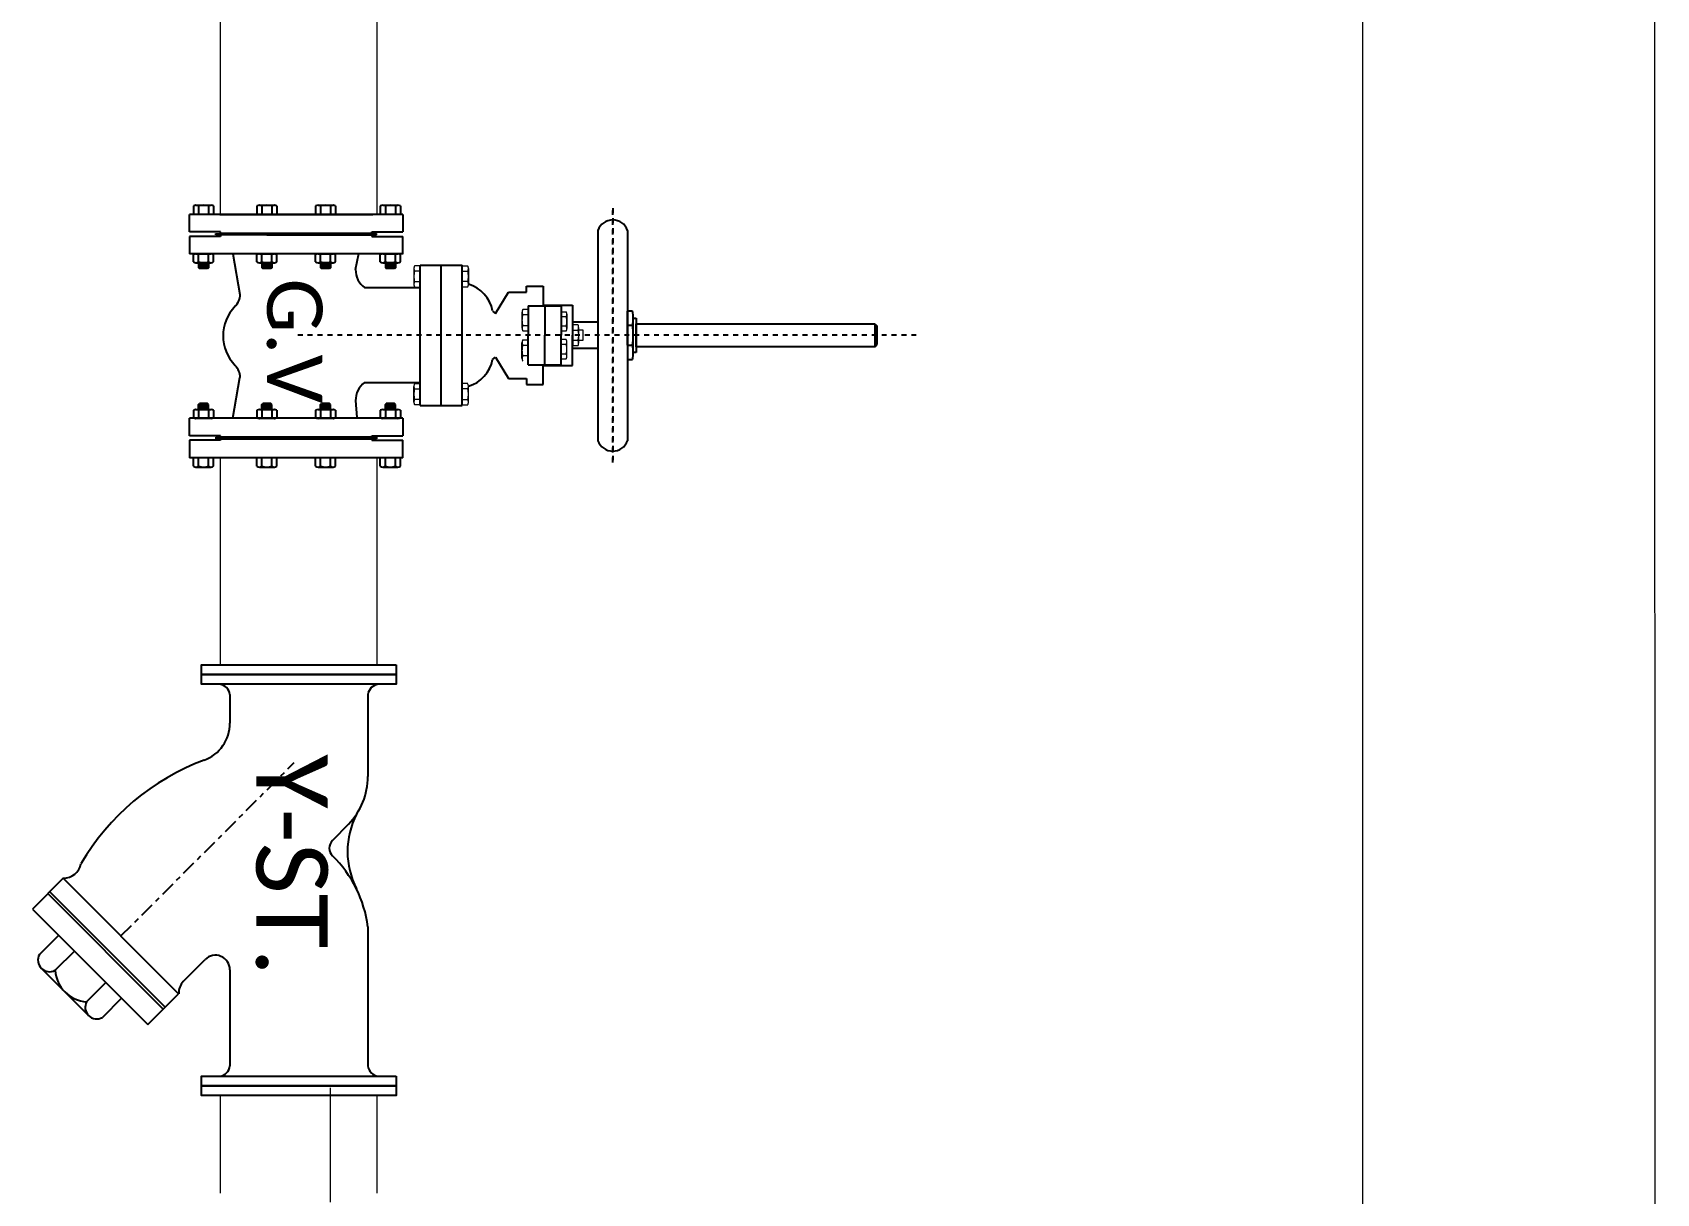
# Model space of a CAD drawing. Header units: inches. Extents: x -98933 to 1585249, y -3352739 to 192771.
# Drawn here: x 58166.44 to 58199.25, y 49971.06 to 49994.51 of the extents above; entities that cross this region are included whole.
import ezdxf

# ---------------------------------------------------------------- set-up
doc = ezdxf.new("R2010")
doc.units = ezdxf.units.IN
doc.header["$MEASUREMENT"] = 0
doc.header["$PDMODE"] = 35
for name, pattern in [('CENTER2', [1.125, 0.75, -0.125, 0.125, -0.125]), ('CENTERX2', [4, 2.5, -0.5, 0.5, -0.5]), ('DASHED', [0.75, 0.5, -0.25]), ('HIDDEN', [0.375, 0.25, -0.125])]:
    doc.linetypes.add(name, pattern=pattern)
doc.layers.get('0').update_dxf_attribs({"lineweight": 0})
doc.layers.get('Defpoints').update_dxf_attribs({"lineweight": 0})
for name, color, linetype, lineweight in [('03 cable', 242, 'Continuous', 25), ('Building', 193, 'Continuous', 0), ('DIMINSON', 30, 'Continuous', 5), ('Layer1', 134, 'Continuous', 0), ('stair 2', 210, 'Continuous', 9), ('wall', 7, 'Continuous', 0)]:
    doc.layers.add(name, color=color, linetype=linetype, lineweight=lineweight)
for name, color, linetype in [('DIESEL_PUMP', 7, 'Continuous'), ('FIREFIGHTING', 241, 'Continuous'), ('flange', 33, 'Continuous'), ('FP', 5, 'Continuous'), ('OBJECT', 7, 'Continuous'), ('PUMP CETRE', 1, 'CENTERX2'), ('pump pipe', 241, 'Continuous')]:
    doc.layers.add(name, color=color, linetype=linetype)
doc.styles.add('REG', font='times.ttf')
doc.styles.add('small', font='calibri.ttf', dxfattribs={"height": 4})
doc.dimstyles.new('Dim-Pres', dxfattribs={"dimtxt": 5.5, "dimasz": 2, "dimexe": 1.5, "dimexo": 1.5, "dimgap": 1, "dimtad": 3, "dimdec": 0, "dimzin": 3, "dimdsep": 46, "dimlunit": 4, "dimtxsty": 'REG', "dimblk": 'point', "dimcen": 2, "dimclrd": 256, "dimclre": 256, "dimclrt": 7, "dimadec": 0, "dimazin": 0, "dimtfac": 0.75, "dimtdec": 0, "dimtmove": 1, "dimatfit": 3, "dimldrblk": 'point', "dimfxl": 0, "dimtolj": 1, "dimtzin": 0, "dimlwd": -1, "dimlwe": -1, "dimarcsym": 1})

# ---------------------------------------------------------------- blocks, each defined once
blk = doc.blocks.new('Gate Valve')
at = {"color": 8, "linetype": 'DASHED', "ltscale": 25}
for p, q in [((19520.2, 12754.2, -133037224.9), (19520.2, 12758, -133037224.9)), ((19522.1, 12758.4, -133037224.9), (19533.3, 12758.4, -133037224.9)), ((19523.9, 12761.5, -133037224.9), (19531.5, 12761.5, -133037224.9)), ((19523.9, 12758.4, -133037224.9), (19523.9, 12761.5, -133037224.9)), ((19524, 12754.2, -133037224.9), (19524, 12758, -133037224.9)), ((19531.5, 12761.5, -133037224.9), (19531.5, 12758.4, -133037224.9)), ((19531.5, 12758, -133037224.9), (19531.5, 12754.2, -133037224.9)), ((19535.2, 12758, -133037224.9), (19535.2, 12754.2, -133037224.9)), ((19511.2, 12746.2, -133037224.9), (19511.2, 12749.7, -133037224.9)), ((19511.2, 12746.2, -133037224.9), (19524.7, 12746.2, -133037224.9)), ((19512.9, 12750.1, -133037224.9), (19523, 12750.1, -133037224.9)), ((19514.5, 12746.2, -133037224.9), (19514.5, 12749.7, -133037224.9)), ((19521.3, 12749.7, -133037224.9), (19521.3, 12746.2, -133037224.9)), ((19524.7, 12749.7, -133037224.9), (19524.7, 12746.2, -133037224.9)), ((19530.8, 12749.7, -133037224.9), (19530.8, 12746.2, -133037224.9)), ((19544.3, 12746.2, -133037224.9), (19530.8, 12746.2, -133037224.9)), ((19542.6, 12750.1, -133037224.9), (19532.5, 12750.1, -133037224.9)), ((19534.2, 12749.7, -133037224.9), (19534.2, 12746.2, -133037224.9)), ((19540.9, 12746.2, -133037224.9), (19540.9, 12749.7, -133037224.9)), ((19544.3, 12746.2, -133037224.9), (19544.3, 12749.7, -133037224.9)), ((19509.5, 12722.7, -133037224.9), (19509.5, 12718.9, -133037224.9)), ((19509.5, 12722.7, -133037224.9), (19524.5, 12722.7, -133037224.9)), ((19513.3, 12722.7, -133037224.9), (19513.3, 12718.9, -133037224.9)), ((19520.7, 12718.9, -133037224.9), (19520.7, 12722.7, -133037224.9)), ((19524.5, 12718.9, -133037224.9), (19524.5, 12722.7, -133037224.9)), ((19531, 12718.9, -133037224.9), (19531, 12722.7, -133037224.9)), ((19545.9, 12722.7, -133037224.9), (19531, 12722.7, -133037224.9)), ((19534.7, 12718.9, -133037224.9), (19534.7, 12722.7, -133037224.9)), ((19542.2, 12722.7, -133037224.9), (19542.2, 12718.9, -133037224.9)), ((19511.4, 12718.4, -133037224.9), (19522.6, 12718.4, -133037224.9)), ((19544.1, 12718.4, -133037224.9), (19532.8, 12718.4, -133037224.9)), ((19478.6, 12676.2, -133037224.9), (19478.6, 12680, -133037224.9)), ((19480.5, 12680.5, -133037224.9), (19491.7, 12680.5, -133037224.9)), ((19482.3, 12676.2, -133037224.9), (19482.3, 12680, -133037224.9)), ((19489.8, 12680, -133037224.9), (19489.8, 12676.2, -133037224.9)), ((19493.6, 12680, -133037224.9), (19493.6, 12676.2, -133037224.9)), ((19561.9, 12680, -133037224.9), (19561.9, 12676.2, -133037224.9)), ((19575, 12680.5, -133037224.9), (19563.8, 12680.5, -133037224.9)), ((19565.6, 12680, -133037224.9), (19565.6, 12676.2, -133037224.9)), ((19573.1, 12676.2, -133037224.9), (19573.1, 12680, -133037224.9)), ((19576.9, 12676.2, -133037224.9), (19576.9, 12680, -133037224.9)), ((19478.6, 12676.2, -133037224.9), (19493.6, 12676.2, -133037224.9)), ((19576.9, 12676.2, -133037224.9), (19561.9, 12676.2, -133037224.9)), ((19478.6, 12646.3, -133037224.9), (19493.6, 12646.3, -133037224.9)), ((19478.6, 12646.3, -133037224.9), (19478.6, 12642.5, -133037224.9)), ((19482.3, 12646.3, -133037224.9), (19482.3, 12642.5, -133037224.9)), ((19489.8, 12642.5, -133037224.9), (19489.8, 12646.3, -133037224.9)), ((19493.6, 12642.5, -133037224.9), (19493.6, 12646.3, -133037224.9)), ((19576.9, 12646.3, -133037224.9), (19561.9, 12646.3, -133037224.9)), ((19561.9, 12642.5, -133037224.9), (19561.9, 12646.3, -133037224.9)), ((19565.6, 12642.5, -133037224.9), (19565.6, 12646.3, -133037224.9)), ((19573.1, 12646.3, -133037224.9), (19573.1, 12642.5, -133037224.9)), ((19576.9, 12646.3, -133037224.9), (19576.9, 12642.5, -133037224.9)), ((19480.5, 12642, -133037224.9), (19491.7, 12642, -133037224.9)), ((19575, 12642, -133037224.9), (19563.8, 12642, -133037224.9))]:
    blk.add_line(p, q, dxfattribs=at)
for centre, radius, start, end in [((19522.1, 12754.5, -133037224.9), 3.92, 61.493, 118.507), ((19527.7, 12743.5, -133037224.9), 15, 75.5225, 104.4775), ((19533.3, 12754.5, -133037224.9), 3.92, 61.493, 118.507), ((19512.9, 12746.6, -133037224.9), 3.53, 61.493, 118.507), ((19517.9, 12736.6, -133037224.9), 13.5, 75.5225, 104.4775), ((19523, 12746.6, -133037224.9), 3.53, 61.493, 118.507), ((19532.5, 12746.6, -133037224.9), 3.53, 61.493, 118.507), ((19537.5, 12736.6, -133037224.9), 13.5, 75.5225, 104.4775), ((19542.6, 12746.6, -133037224.9), 3.53, 61.493, 118.507), ((19511.4, 12722.4, -133037224.9), 3.92, 241.493, 298.507), ((19517, 12733.4, -133037224.9), 15, 255.5225, 284.4775), ((19522.6, 12722.4, -133037224.9), 3.92, 241.493, 298.507), ((19532.8, 12722.4, -133037224.9), 3.92, 241.493, 298.507), ((19538.5, 12733.4, -133037224.9), 15, 255.5225, 284.4775), ((19544.1, 12722.4, -133037224.9), 3.92, 241.493, 298.507), ((19480.5, 12676.6, -133037224.9), 3.92, 61.493, 118.507), ((19486.1, 12665.5, -133037224.9), 15, 75.5225, 104.4775), ((19491.7, 12676.6, -133037224.9), 3.92, 61.493, 118.507), ((19563.8, 12676.6, -133037224.9), 3.92, 61.493, 118.507), ((19569.4, 12665.5, -133037224.9), 15, 75.5225, 104.4775), ((19575, 12676.6, -133037224.9), 3.92, 61.493, 118.507), ((19480.5, 12645.9, -133037224.9), 3.92, 241.493, 298.507), ((19486.1, 12657, -133037224.9), 15, 255.5225, 284.4775), ((19491.7, 12645.9, -133037224.9), 3.92, 241.493, 298.507), ((19563.8, 12645.9, -133037224.9), 3.92, 241.493, 298.507), ((19569.4, 12657, -133037224.9), 15, 255.5225, 284.4775), ((19575, 12645.9, -133037224.9), 3.92, 241.493, 298.507)]:
    blk.add_arc(centre, radius, start, end, dxfattribs=at)
at = {"layer": 'DIESEL_PUMP', "color": 201, "linetype": 'Continuous', "ltscale": 0.01}
for p, q in [((19519.7, 12967.8, -133037224.9), (19521.1, 12969.3, -133037224.9)), ((19519.7, 12967.8, -133037224.9), (19535.8, 12967.8, -133037224.9)), ((19519.7, 12799.1, -133037224.9), (19519.7, 12967.8, -133037224.9)), ((19521.1, 12969.3, -133037224.9), (19534.3, 12969.3, -133037224.9)), ((19535.8, 12967.8, -133037224.9), (19534.3, 12969.3, -133037224.9)), ((19535.8, 12967.8, -133037224.9), (19535.8, 12799.1, -133037224.9)), ((19453.6, 12793.1, -133037224.9), (19602.2, 12793.1, -133037224.9)), ((19510.6, 12796.6, -133037224.9), (19510.6, 12793.1, -133037224.9)), ((19520.7, 12793.1, -133037224.9), (19510.6, 12793.1, -133037224.9)), ((19515.7, 12797.1, -133037224.9), (19515.7, 12799.1, -133037224.9)), ((19515.7, 12799.1, -133037224.9), (19539.8, 12799.1, -133037224.9)), ((19520.7, 12797.1, -133037224.9), (19515.7, 12797.1, -133037224.9)), ((19539.8, 12797.1, -133037224.9), (19515.7, 12797.1, -133037224.9)), ((19535.8, 12799.1, -133037224.9), (19519.7, 12799.1, -133037224.9)), ((19534.8, 12797.1, -133037224.9), (19520.7, 12797.1, -133037224.9)), ((19520.7, 12796.6, -133037224.9), (19520.7, 12793.1, -133037224.9)), ((19534.8, 12793.1, -133037224.9), (19520.7, 12793.1, -133037224.9)), ((19539.8, 12797.1, -133037224.9), (19534.8, 12797.1, -133037224.9)), ((19534.8, 12793.1, -133037224.9), (19534.8, 12796.6, -133037224.9)), ((19534.8, 12793.1, -133037224.9), (19544.8, 12793.1, -133037224.9)), ((19539.8, 12799.1, -133037224.9), (19539.8, 12797.1, -133037224.9)), ((19544.8, 12793.1, -133037224.9), (19544.8, 12796.6, -133037224.9)), ((19453.6, 12772.1, -133037224.9), (19602.2, 12772.1, -133037224.9)), ((19518.5, 12772.1, -133037224.9), (19518.5, 12754.2, -133037224.9)), ((19537, 12772.1, -133037224.9), (19537, 12754.2, -133037224.9)), ((19506.4, 12733.4, -133037224.9), (19506.4, 12754.2, -133037224.9)), ((19506.4, 12754.2, -133037224.9), (19527.7, 12754.2, -133037224.9)), ((19506.9, 12746.2, -133037224.9), (19527.7, 12746.2, -133037224.9)), ((19506.9, 12722.7, -133037224.9), (19506.9, 12746.2, -133037224.9)), ((19506.9, 12746.2, -133037224.9), (19527.7, 12746.2, -133037224.9)), ((19506.9, 12746.2, -133037224.9), (19527.7, 12746.2, -133037224.9)), ((19520.2, 12754.2, -133037224.9), (19535.2, 12754.2, -133037224.9)), ((19549.1, 12754.2, -133037224.9), (19527.7, 12754.2, -133037224.9)), ((19548.6, 12746.2, -133037224.9), (19527.7, 12746.2, -133037224.9)), ((19548.6, 12722.7, -133037224.9), (19548.6, 12746.2, -133037224.9)), ((19549.1, 12733.4, -133037224.9), (19549.1, 12754.2, -133037224.9)), ((19506.9, 12734.5, -133037224.9), (19527.7, 12734.5, -133037224.9)), ((19506.9, 12734.5, -133037224.9), (19527.7, 12734.5, -133037224.9)), ((19506.9, 12734.5, -133037224.9), (19527.7, 12734.5, -133037224.9)), ((19506.9, 12734.5, -133037224.9), (19527.7, 12734.5, -133037224.9)), ((19548.6, 12734.5, -133037224.9), (19527.7, 12734.5, -133037224.9)), ((19548.6, 12734.5, -133037224.9), (19527.7, 12734.5, -133037224.9)), ((19493, 12733.4, -133037224.9), (19506.9, 12733.4, -133037224.9)), ((19493, 12721.6, -133037224.9), (19493, 12733.4, -133037224.9)), ((19506.9, 12722.7, -133037224.9), (19527.7, 12722.7, -133037224.9)), ((19506.9, 12722.7, -133037224.9), (19527.7, 12722.7, -133037224.9)), ((19548.6, 12722.7, -133037224.9), (19527.7, 12722.7, -133037224.9)), ((19562.5, 12733.4, -133037224.9), (19548.6, 12733.4, -133037224.9)), ((19562.5, 12721.6, -133037224.9), (19562.5, 12733.4, -133037224.9)), ((19497.3, 12721.6, -133037224.9), (19493, 12721.6, -133037224.9)), ((19497.3, 12708.8, -133037224.9), (19497.3, 12721.6, -133037224.9)), ((19558.2, 12721.6, -133037224.9), (19562.5, 12721.6, -133037224.9)), ((19558.2, 12708.8, -133037224.9), (19558.2, 12721.6, -133037224.9)), ((19512.4, 12699.7, -133037224.9), (19497.3, 12708.8, -133037224.9)), ((19510.6, 12697.6, -133037224.9), (19512.4, 12699.7, -133037224.9)), ((19543.1, 12699.7, -133037224.9), (19558.2, 12708.8, -133037224.9)), ((19544.9, 12697.6, -133037224.9), (19543.1, 12699.7, -133037224.9)), ((19478.1, 12646.3, -133037224.9), (19478.1, 12676.2, -133037224.9)), ((19577.3, 12676.2, -133037224.9), (19478.1, 12676.2, -133037224.9)), ((19577.3, 12646.3, -133037224.9), (19577.3, 12676.2, -133037224.9)), ((19577.3, 12661.3, -133037224.9), (19478.1, 12661.3, -133037224.9)), ((19577.3, 12646.3, -133037224.9), (19478.1, 12646.3, -133037224.9))]:
    blk.add_line(p, q, dxfattribs=at)
for centre, radius, start, end in [((19457.3, 12782.6, -133037224.9), 11.1, 109.5042, 250.4958), ((19515.7, 12771.8, -133037224.9), 25.3, 78.5364, 101.4636), ((19527.7, 12747.7, -133037224.9), 49.4, 81.7983, 98.2017), ((19539.8, 12771.8, -133037224.9), 25.3, 78.5364, 101.4636), ((19598.5, 12782.6, -133037224.9), 11.1, 289.5042, 70.4958), ((19514.9, 12673.8, -133037224.9), 24.2, 100.3578, 163.7896), ((19540.5, 12673.8, -133037224.9), 24.2, 16.2104, 79.6422)]:
    blk.add_arc(centre, radius, start, end, dxfattribs=at)
at = {"layer": 'FIREFIGHTING'}
blk.add_line((19442.3, 12510.5, -133037224.9), (19442.3, 12607.5, -133037224.9), dxfattribs=at)
at = {"layer": 'flange', "color": 8}
for p, q in [((19436.3, 12632.4, -133037224.9), (19442.3, 12632.4, -133037224.9)), ((19475.9, 12632.4, -133037224.9), (19470.7, 12632.4, -133037224.9)), ((19580.7, 12632.4, -133037224.9), (19585.9, 12632.4, -133037224.9)), ((19620.3, 12632.4, -133037224.9), (19614.3, 12632.4, -133037224.9)), ((19435.7, 12620, -133037224.9), (19435.7, 12630.7, -133037224.9)), ((19436.3, 12628.9, -133037224.9), (19442.3, 12628.9, -133037224.9)), ((19436.3, 12621.8, -133037224.9), (19442.3, 12621.8, -133037224.9)), ((19470.1, 12620, -133037224.9), (19470.1, 12630.7, -133037224.9)), ((19475.9, 12628.9, -133037224.9), (19470.7, 12628.9, -133037224.9)), ((19475.9, 12621.8, -133037224.9), (19470.7, 12621.8, -133037224.9)), ((19476.4, 12620, -133037224.9), (19476.4, 12630.7, -133037224.9)), ((19476.4, 12628.9, -133037224.9), (19480, 12628.9, -133037224.9)), ((19476.4, 12621.8, -133037224.9), (19480, 12621.8, -133037224.9)), ((19476.5, 12628.9, -133037224.9), (19476.5, 12621.8, -133037224.9)), ((19477.1, 12628.2, -133037224.9), (19477.1, 12622.4, -133037224.9)), ((19477.7, 12628.9, -133037224.9), (19477.7, 12621.8, -133037224.9)), ((19478.2, 12628.2, -133037224.9), (19478.2, 12622.4, -133037224.9)), ((19478.8, 12628.9, -133037224.9), (19478.8, 12621.8, -133037224.9)), ((19479.4, 12628.2, -133037224.9), (19479.4, 12622.4, -133037224.9)), ((19480, 12628.9, -133037224.9), (19480, 12621.8, -133037224.9)), ((19480, 12628.9, -133037224.9), (19480.6, 12628.2, -133037224.9)), ((19480, 12621.8, -133037224.9), (19480.6, 12622.4, -133037224.9)), ((19480.6, 12628.2, -133037224.9), (19480.6, 12622.4, -133037224.9)), ((19576.6, 12628.9, -133037224.9), (19575.9, 12628.2, -133037224.9)), ((19575.9, 12628.2, -133037224.9), (19575.9, 12622.4, -133037224.9)), ((19576.6, 12621.8, -133037224.9), (19575.9, 12622.4, -133037224.9)), ((19580.1, 12628.9, -133037224.9), (19576.6, 12628.9, -133037224.9)), ((19576.6, 12628.9, -133037224.9), (19576.6, 12621.8, -133037224.9)), ((19580.1, 12621.8, -133037224.9), (19576.6, 12621.8, -133037224.9)), ((19577.1, 12628.2, -133037224.9), (19577.1, 12622.4, -133037224.9)), ((19577.7, 12628.9, -133037224.9), (19577.7, 12621.8, -133037224.9)), ((19578.3, 12628.2, -133037224.9), (19578.3, 12622.4, -133037224.9)), ((19578.9, 12628.9, -133037224.9), (19578.9, 12621.8, -133037224.9)), ((19579.5, 12628.2, -133037224.9), (19579.5, 12622.4, -133037224.9)), ((19580, 12628.9, -133037224.9), (19580, 12621.8, -133037224.9)), ((19580.1, 12620, -133037224.9), (19580.1, 12630.7, -133037224.9)), ((19580.7, 12628.9, -133037224.9), (19585.9, 12628.9, -133037224.9)), ((19580.7, 12621.8, -133037224.9), (19585.9, 12621.8, -133037224.9)), ((19586.4, 12620, -133037224.9), (19586.4, 12630.7, -133037224.9)), ((19620.3, 12628.9, -133037224.9), (19614.3, 12628.9, -133037224.9)), ((19620.3, 12621.8, -133037224.9), (19614.3, 12621.8, -133037224.9)), ((19620.8, 12620, -133037224.9), (19620.8, 12630.7, -133037224.9)), ((19436.3, 12618.2, -133037224.9), (19442.3, 12618.2, -133037224.9)), ((19455.7, 12538, -133037224.9), (19455.7, 12615.6, -133037224.9)), ((19456.7, 12615.6, -133037224.9), (19455.7, 12615.6, -133037224.9)), ((19456.7, 12538, -133037224.9), (19456.7, 12615.6, -133037224.9)), ((19475.9, 12618.2, -133037224.9), (19470.7, 12618.2, -133037224.9)), ((19580.7, 12618.2, -133037224.9), (19585.9, 12618.2, -133037224.9)), ((19599.8, 12501.9, -133037224.9), (19599.8, 12615.6, -133037224.9)), ((19599.8, 12615.6, -133037224.9), (19600.9, 12615.6, -133037224.9)), ((19600.9, 12501.9, -133037224.9), (19600.9, 12615.6, -133037224.9)), ((19620.3, 12618.2, -133037224.9), (19614.3, 12618.2, -133037224.9)), ((19435.7, 12574.2, -133037224.9), (19435.7, 12584.8, -133037224.9)), ((19436.3, 12586.6, -133037224.9), (19442.3, 12586.6, -133037224.9)), ((19470.1, 12574.2, -133037224.9), (19470.1, 12584.8, -133037224.9)), ((19475.9, 12586.6, -133037224.9), (19470.7, 12586.6, -133037224.9)), ((19476.4, 12574.2, -133037224.9), (19476.4, 12584.8, -133037224.9)), ((19580.1, 12574.2, -133037224.9), (19580.1, 12584.8, -133037224.9)), ((19580.7, 12586.6, -133037224.9), (19585.9, 12586.6, -133037224.9)), ((19586.4, 12574.2, -133037224.9), (19586.4, 12584.8, -133037224.9)), ((19620.3, 12586.6, -133037224.9), (19614.3, 12586.6, -133037224.9)), ((19620.8, 12574.2, -133037224.9), (19620.8, 12584.8, -133037224.9)), ((19436.3, 12583, -133037224.9), (19442.3, 12583, -133037224.9)), ((19436.3, 12575.9, -133037224.9), (19442.3, 12575.9, -133037224.9)), ((19475.9, 12583, -133037224.9), (19470.7, 12583, -133037224.9)), ((19475.9, 12575.9, -133037224.9), (19470.7, 12575.9, -133037224.9)), ((19476.4, 12583, -133037224.9), (19480, 12583, -133037224.9)), ((19476.4, 12575.9, -133037224.9), (19480, 12575.9, -133037224.9)), ((19476.5, 12583, -133037224.9), (19476.5, 12575.9, -133037224.9)), ((19477.1, 12582.4, -133037224.9), (19477.1, 12576.6, -133037224.9)), ((19477.7, 12583, -133037224.9), (19477.7, 12575.9, -133037224.9)), ((19478.2, 12582.4, -133037224.9), (19478.2, 12576.6, -133037224.9)), ((19478.8, 12583, -133037224.9), (19478.8, 12575.9, -133037224.9)), ((19479.4, 12582.4, -133037224.9), (19479.4, 12576.6, -133037224.9)), ((19480, 12583, -133037224.9), (19480.6, 12582.4, -133037224.9)), ((19480, 12583, -133037224.9), (19480, 12575.9, -133037224.9)), ((19480, 12575.9, -133037224.9), (19480.6, 12576.6, -133037224.9)), ((19480.6, 12582.4, -133037224.9), (19480.6, 12576.6, -133037224.9)), ((19576.6, 12583, -133037224.9), (19575.9, 12582.4, -133037224.9)), ((19575.9, 12582.4, -133037224.9), (19575.9, 12576.6, -133037224.9)), ((19576.6, 12575.9, -133037224.9), (19575.9, 12576.6, -133037224.9)), ((19576.6, 12583, -133037224.9), (19576.6, 12575.9, -133037224.9)), ((19580.1, 12583, -133037224.9), (19576.6, 12583, -133037224.9)), ((19580.1, 12575.9, -133037224.9), (19576.6, 12575.9, -133037224.9)), ((19577.1, 12582.4, -133037224.9), (19577.1, 12576.6, -133037224.9)), ((19577.7, 12583, -133037224.9), (19577.7, 12575.9, -133037224.9)), ((19578.3, 12582.4, -133037224.9), (19578.3, 12576.6, -133037224.9)), ((19578.9, 12583, -133037224.9), (19578.9, 12575.9, -133037224.9)), ((19579.5, 12582.4, -133037224.9), (19579.5, 12576.6, -133037224.9)), ((19580, 12583, -133037224.9), (19580, 12575.9, -133037224.9)), ((19580.7, 12583, -133037224.9), (19585.9, 12583, -133037224.9)), ((19580.7, 12575.9, -133037224.9), (19585.9, 12575.9, -133037224.9)), ((19620.3, 12583, -133037224.9), (19614.3, 12583, -133037224.9)), ((19620.3, 12575.9, -133037224.9), (19614.3, 12575.9, -133037224.9)), ((19436.3, 12572.4, -133037224.9), (19442.3, 12572.4, -133037224.9)), ((19475.9, 12572.4, -133037224.9), (19470.7, 12572.4, -133037224.9)), ((19580.7, 12572.4, -133037224.9), (19585.9, 12572.4, -133037224.9)), ((19620.3, 12572.4, -133037224.9), (19614.3, 12572.4, -133037224.9)), ((19435.7, 12532.7, -133037224.9), (19435.7, 12543.3, -133037224.9)), ((19436.3, 12545.1, -133037224.9), (19442.3, 12545.1, -133037224.9)), ((19436.3, 12541.5, -133037224.9), (19442.3, 12541.5, -133037224.9)), ((19470.1, 12532.7, -133037224.9), (19470.1, 12543.3, -133037224.9)), ((19475.9, 12545.1, -133037224.9), (19470.7, 12545.1, -133037224.9)), ((19475.9, 12541.5, -133037224.9), (19470.7, 12541.5, -133037224.9)), ((19476.4, 12532.7, -133037224.9), (19476.4, 12543.3, -133037224.9)), ((19476.4, 12541.5, -133037224.9), (19480, 12541.5, -133037224.9)), ((19476.5, 12541.5, -133037224.9), (19476.5, 12534.4, -133037224.9)), ((19477.1, 12540.9, -133037224.9), (19477.1, 12535.1, -133037224.9)), ((19477.7, 12541.5, -133037224.9), (19477.7, 12534.4, -133037224.9)), ((19478.2, 12540.9, -133037224.9), (19478.2, 12535.1, -133037224.9)), ((19478.8, 12541.5, -133037224.9), (19478.8, 12534.4, -133037224.9)), ((19479.4, 12540.9, -133037224.9), (19479.4, 12535.1, -133037224.9)), ((19480, 12541.5, -133037224.9), (19480.6, 12540.9, -133037224.9)), ((19480, 12541.5, -133037224.9), (19480, 12534.4, -133037224.9)), ((19480.6, 12540.9, -133037224.9), (19480.6, 12535.1, -133037224.9)), ((19576.6, 12541.5, -133037224.9), (19575.9, 12540.9, -133037224.9)), ((19575.9, 12540.9, -133037224.9), (19575.9, 12535.1, -133037224.9)), ((19576.6, 12541.5, -133037224.9), (19576.6, 12534.4, -133037224.9)), ((19580.1, 12541.5, -133037224.9), (19576.6, 12541.5, -133037224.9)), ((19577.1, 12540.9, -133037224.9), (19577.1, 12535.1, -133037224.9)), ((19577.7, 12541.5, -133037224.9), (19577.7, 12534.4, -133037224.9)), ((19578.3, 12540.9, -133037224.9), (19578.3, 12535.1, -133037224.9)), ((19578.9, 12541.5, -133037224.9), (19578.9, 12534.4, -133037224.9)), ((19579.5, 12540.9, -133037224.9), (19579.5, 12535.1, -133037224.9)), ((19580, 12541.5, -133037224.9), (19580, 12534.4, -133037224.9)), ((19580.1, 12532.7, -133037224.9), (19580.1, 12543.3, -133037224.9)), ((19580.7, 12545.1, -133037224.9), (19585.9, 12545.1, -133037224.9)), ((19580.7, 12541.5, -133037224.9), (19585.9, 12541.5, -133037224.9)), ((19586.4, 12532.7, -133037224.9), (19586.4, 12543.3, -133037224.9)), ((19620.3, 12545.1, -133037224.9), (19614.3, 12545.1, -133037224.9)), ((19620.3, 12541.5, -133037224.9), (19614.3, 12541.5, -133037224.9)), ((19620.8, 12532.7, -133037224.9), (19620.8, 12543.3, -133037224.9)), ((19436.3, 12534.4, -133037224.9), (19442.3, 12534.4, -133037224.9)), ((19436.3, 12530.9, -133037224.9), (19442.3, 12530.9, -133037224.9)), ((19475.9, 12534.4, -133037224.9), (19470.7, 12534.4, -133037224.9)), ((19475.9, 12530.9, -133037224.9), (19470.7, 12530.9, -133037224.9)), ((19476.4, 12534.4, -133037224.9), (19480, 12534.4, -133037224.9)), ((19480, 12534.4, -133037224.9), (19480.6, 12535.1, -133037224.9)), ((19576.6, 12534.4, -133037224.9), (19575.9, 12535.1, -133037224.9)), ((19580.1, 12534.4, -133037224.9), (19576.6, 12534.4, -133037224.9)), ((19580.7, 12534.4, -133037224.9), (19585.9, 12534.4, -133037224.9)), ((19580.7, 12530.9, -133037224.9), (19585.9, 12530.9, -133037224.9)), ((19620.3, 12534.4, -133037224.9), (19614.3, 12534.4, -133037224.9)), ((19620.3, 12530.9, -133037224.9), (19614.3, 12530.9, -133037224.9)), ((19435.7, 12487.9, -133037224.9), (19435.7, 12498.6, -133037224.9)), ((19436.3, 12500.3, -133037224.9), (19442.3, 12500.3, -133037224.9)), ((19436.3, 12496.8, -133037224.9), (19442.3, 12496.8, -133037224.9)), ((19456.7, 12501.9, -133037224.9), (19455.7, 12501.9, -133037224.9)), ((19470.1, 12487.9, -133037224.9), (19470.1, 12498.6, -133037224.9)), ((19475.9, 12500.3, -133037224.9), (19470.7, 12500.3, -133037224.9)), ((19475.9, 12496.8, -133037224.9), (19470.7, 12496.8, -133037224.9)), ((19476.4, 12487.9, -133037224.9), (19476.4, 12498.6, -133037224.9)), ((19476.4, 12496.8, -133037224.9), (19480, 12496.8, -133037224.9)), ((19476.5, 12496.8, -133037224.9), (19476.5, 12489.7, -133037224.9)), ((19477.1, 12496.1, -133037224.9), (19477.1, 12490.4, -133037224.9)), ((19477.7, 12496.8, -133037224.9), (19477.7, 12489.7, -133037224.9)), ((19478.2, 12496.1, -133037224.9), (19478.2, 12490.4, -133037224.9)), ((19478.8, 12496.8, -133037224.9), (19478.8, 12489.7, -133037224.9)), ((19479.4, 12496.1, -133037224.9), (19479.4, 12490.4, -133037224.9)), ((19480, 12496.8, -133037224.9), (19480.6, 12496.1, -133037224.9)), ((19480, 12496.8, -133037224.9), (19480, 12489.7, -133037224.9)), ((19480.6, 12496.1, -133037224.9), (19480.6, 12490.4, -133037224.9)), ((19576.6, 12496.8, -133037224.9), (19575.9, 12496.1, -133037224.9)), ((19575.9, 12496.1, -133037224.9), (19575.9, 12490.4, -133037224.9)), ((19576.6, 12496.8, -133037224.9), (19576.6, 12489.7, -133037224.9)), ((19580.1, 12496.8, -133037224.9), (19576.6, 12496.8, -133037224.9)), ((19577.1, 12496.1, -133037224.9), (19577.1, 12490.4, -133037224.9)), ((19577.7, 12496.8, -133037224.9), (19577.7, 12489.7, -133037224.9)), ((19578.3, 12496.1, -133037224.9), (19578.3, 12490.4, -133037224.9)), ((19578.9, 12496.8, -133037224.9), (19578.9, 12489.7, -133037224.9)), ((19579.5, 12496.1, -133037224.9), (19579.5, 12490.4, -133037224.9)), ((19580, 12496.8, -133037224.9), (19580, 12489.7, -133037224.9)), ((19580.1, 12487.9, -133037224.9), (19580.1, 12498.6, -133037224.9)), ((19580.7, 12500.3, -133037224.9), (19585.9, 12500.3, -133037224.9)), ((19580.7, 12496.8, -133037224.9), (19585.9, 12496.8, -133037224.9)), ((19586.4, 12487.9, -133037224.9), (19586.4, 12498.6, -133037224.9)), ((19599.8, 12501.9, -133037224.9), (19600.9, 12501.9, -133037224.9)), ((19620.3, 12500.3, -133037224.9), (19614.3, 12500.3, -133037224.9)), ((19620.3, 12496.8, -133037224.9), (19614.3, 12496.8, -133037224.9)), ((19620.8, 12487.9, -133037224.9), (19620.8, 12498.6, -133037224.9)), ((19436.3, 12489.7, -133037224.9), (19442.3, 12489.7, -133037224.9)), ((19436.3, 12486.2, -133037224.9), (19442.3, 12486.2, -133037224.9)), ((19475.9, 12489.7, -133037224.9), (19470.7, 12489.7, -133037224.9)), ((19475.9, 12486.2, -133037224.9), (19470.7, 12486.2, -133037224.9)), ((19476.4, 12489.7, -133037224.9), (19480, 12489.7, -133037224.9)), ((19480, 12489.7, -133037224.9), (19480.6, 12490.4, -133037224.9)), ((19576.6, 12489.7, -133037224.9), (19575.9, 12490.4, -133037224.9)), ((19580.1, 12489.7, -133037224.9), (19576.6, 12489.7, -133037224.9)), ((19580.7, 12489.7, -133037224.9), (19585.9, 12489.7, -133037224.9)), ((19580.7, 12486.2, -133037224.9), (19585.9, 12486.2, -133037224.9)), ((19620.3, 12489.7, -133037224.9), (19614.3, 12489.7, -133037224.9)), ((19620.3, 12486.2, -133037224.9), (19614.3, 12486.2, -133037224.9))]:
    blk.add_line(p, q, dxfattribs=at)
at = {"layer": 'flange', "color": 33}
for p, q in [((19442.3, 12634.2, -133037224.9), (19442.3, 12483.3, -133037224.9)), ((19442.3, 12634.2, -133037224.9), (19442.3, 12483.3, -133037224.9)), ((19442.3, 12634.2, -133037224.9), (19454.6, 12634.2, -133037224.9)), ((19442.3, 12634.2, -133037224.9), (19442.3, 12483.6, -133037224.9)), ((19454.6, 12612.3, -133037224.9), (19454.6, 12634.2, -133037224.9)), ((19470.3, 12634.2, -133037224.9), (19457.8, 12634.2, -133037224.9)), ((19457.8, 12612.3, -133037224.9), (19457.8, 12634.2, -133037224.9)), ((19470.1, 12634.2, -133037224.9), (19470.1, 12483.3, -133037224.9)), ((19586.2, 12634.2, -133037224.9), (19598.7, 12634.2, -133037224.9)), ((19586.4, 12634.2, -133037224.9), (19586.4, 12483.3, -133037224.9)), ((19598.7, 12612.3, -133037224.9), (19598.7, 12634.2, -133037224.9)), ((19614.4, 12634.2, -133037224.9), (19601.9, 12634.2, -133037224.9)), ((19601.9, 12612.3, -133037224.9), (19601.9, 12634.2, -133037224.9)), ((19614.3, 12634.2, -133037224.9), (19614.3, 12483.3, -133037224.9)), ((19442.3, 12505.1, -133037224.9), (19442.3, 12612.9, -133037224.9)), ((19442.3, 12504.8, -133037224.9), (19442.3, 12612.6, -133037224.9)), ((19455.7, 12612.3, -133037224.9), (19454.6, 12612.3, -133037224.9)), ((19455.7, 12612.3, -133037224.9), (19455.7, 12505.2, -133037224.9)), ((19456.7, 12612.3, -133037224.9), (19456.7, 12505.2, -133037224.9)), ((19456.7, 12612.3, -133037224.9), (19456.7, 12505.2, -133037224.9)), ((19456.7, 12612.3, -133037224.9), (19457.8, 12612.3, -133037224.9)), ((19599.8, 12612.3, -133037224.9), (19598.7, 12612.3, -133037224.9)), ((19599.8, 12612.3, -133037224.9), (19599.8, 12505.2, -133037224.9)), ((19599.8, 12612.3, -133037224.9), (19599.8, 12505.2, -133037224.9)), ((19600.9, 12612.3, -133037224.9), (19600.9, 12505.2, -133037224.9)), ((19600.9, 12612.3, -133037224.9), (19601.9, 12612.3, -133037224.9)), ((19455.7, 12505.2, -133037224.9), (19454.6, 12505.2, -133037224.9)), ((19454.6, 12505.2, -133037224.9), (19454.6, 12483.3, -133037224.9)), ((19456.7, 12505.2, -133037224.9), (19457.8, 12505.2, -133037224.9)), ((19457.8, 12505.2, -133037224.9), (19457.8, 12483.3, -133037224.9)), ((19598.7, 12505.2, -133037224.9), (19598.7, 12483.3, -133037224.9)), ((19599.8, 12505.2, -133037224.9), (19598.7, 12505.2, -133037224.9)), ((19600.9, 12505.2, -133037224.9), (19601.9, 12505.2, -133037224.9)), ((19601.9, 12505.2, -133037224.9), (19601.9, 12483.3, -133037224.9)), ((19454.6, 12483.3, -133037224.9), (19442.3, 12483.3, -133037224.9)), ((19457.8, 12483.3, -133037224.9), (19470.1, 12483.3, -133037224.9)), ((19598.7, 12483.3, -133037224.9), (19586.4, 12483.3, -133037224.9)), ((19601.9, 12483.3, -133037224.9), (19614.3, 12483.3, -133037224.9))]:
    blk.add_line(p, q, dxfattribs=at)
at = {"layer": 'flange'}
blk.add_line((19442.3, 12513.9, -133037224.9), (19442.3, 12604.1, -133037224.9), dxfattribs=at)
at = {"layer": 'flange', "color": 8}
for centre, radius, start, end in [((19439, 12630.7, -133037224.9), 3.23, 146.6799, 213.3199), ((19473.4, 12630.7, -133037224.9), 3.23, 146.6799, 213.3199), ((19473.2, 12630.7, -133037224.9), 3.23, 326.6799, 33.3199), ((19583.4, 12630.7, -133037224.9), 3.23, 146.6801, 213.3201), ((19583.2, 12630.7, -133037224.9), 3.23, 326.6801, 33.3201), ((19617.6, 12630.7, -133037224.9), 3.23, 326.6801, 33.3201), ((19447.9, 12625.3, -133037224.9), 12.1, 162.9802, 197.0196), ((19439, 12620, -133037224.9), 3.23, 146.6799, 213.3199), ((19482.2, 12625.3, -133037224.9), 12.1, 162.9802, 197.0196), ((19473.4, 12620, -133037224.9), 3.23, 146.6799, 213.3199), ((19464.3, 12625.3, -133037224.9), 12.1, 342.9802, 17.0196), ((19473.2, 12620, -133037224.9), 3.23, 326.6799, 33.3199), ((19592.2, 12625.3, -133037224.9), 12.1, 162.9804, 197.0198), ((19583.4, 12620, -133037224.9), 3.23, 146.6801, 213.3201), ((19574.3, 12625.3, -133037224.9), 12.1, 342.9804, 17.0198), ((19583.2, 12620, -133037224.9), 3.23, 326.6801, 33.3201), ((19608.7, 12625.3, -133037224.9), 12.1, 342.9804, 17.0198), ((19617.6, 12620, -133037224.9), 3.23, 326.6801, 33.3201), ((19439, 12584.8, -133037224.9), 3.23, 146.6799, 213.3199), ((19473.4, 12584.8, -133037224.9), 3.23, 146.6799, 213.3199), ((19473.2, 12584.8, -133037224.9), 3.23, 326.6799, 33.3199), ((19583.4, 12584.8, -133037224.9), 3.23, 146.6801, 213.3201), ((19583.2, 12584.8, -133037224.9), 3.23, 326.6801, 33.3201), ((19617.6, 12584.8, -133037224.9), 3.23, 326.6801, 33.3201), ((19447.9, 12579.5, -133037224.9), 12.1, 162.9802, 197.0196), ((19439, 12574.2, -133037224.9), 3.23, 146.6799, 213.3199), ((19482.2, 12579.5, -133037224.9), 12.1, 162.9802, 197.0196), ((19473.4, 12574.2, -133037224.9), 3.23, 146.6799, 213.3199), ((19464.3, 12579.5, -133037224.9), 12.1, 342.9802, 17.0196), ((19473.2, 12574.2, -133037224.9), 3.23, 326.6799, 33.3199), ((19592.2, 12579.5, -133037224.9), 12.1, 162.9804, 197.0198), ((19583.4, 12574.2, -133037224.9), 3.23, 146.6801, 213.3201), ((19574.3, 12579.5, -133037224.9), 12.1, 342.9804, 17.0198), ((19583.2, 12574.2, -133037224.9), 3.23, 326.6801, 33.3201), ((19608.7, 12579.5, -133037224.9), 12.1, 342.9804, 17.0198), ((19617.6, 12574.2, -133037224.9), 3.23, 326.6801, 33.3201), ((19439, 12543.3, -133037224.9), 3.23, 146.6799, 213.3199), ((19447.9, 12538, -133037224.9), 12.1, 162.9802, 197.0196), ((19473.4, 12543.3, -133037224.9), 3.23, 146.6799, 213.3199), ((19482.2, 12538, -133037224.9), 12.1, 162.9802, 197.0196), ((19473.2, 12543.3, -133037224.9), 3.23, 326.6799, 33.3199), ((19464.3, 12538, -133037224.9), 12.1, 342.9802, 17.0196), ((19583.4, 12543.3, -133037224.9), 3.23, 146.6801, 213.3201), ((19592.2, 12538, -133037224.9), 12.1, 162.9804, 197.0198), ((19583.2, 12543.3, -133037224.9), 3.23, 326.6801, 33.3201), ((19574.3, 12538, -133037224.9), 12.1, 342.9804, 17.0198), ((19617.6, 12543.3, -133037224.9), 3.23, 326.6801, 33.3201), ((19608.7, 12538, -133037224.9), 12.1, 342.9804, 17.0198), ((19439, 12532.7, -133037224.9), 3.23, 146.6799, 213.3199), ((19473.4, 12532.7, -133037224.9), 3.23, 146.6799, 213.3199), ((19473.2, 12532.7, -133037224.9), 3.23, 326.6799, 33.3199), ((19583.4, 12532.7, -133037224.9), 3.23, 146.6801, 213.3201), ((19583.2, 12532.7, -133037224.9), 3.23, 326.6801, 33.3201), ((19617.6, 12532.7, -133037224.9), 3.23, 326.6799, 33.3199), ((19617.6, 12532.7, -133037224.9), 3.23, 326.6801, 33.3201), ((19439, 12498.6, -133037224.9), 3.23, 146.6799, 213.3199), ((19447.9, 12493.3, -133037224.9), 12.1, 162.9802, 197.0196), ((19473.4, 12498.6, -133037224.9), 3.23, 146.6799, 213.3199), ((19482.2, 12493.3, -133037224.9), 12.1, 162.9802, 197.0196), ((19473.2, 12498.6, -133037224.9), 3.23, 326.6799, 33.3199), ((19464.3, 12493.3, -133037224.9), 12.1, 342.9802, 17.0196), ((19583.4, 12498.6, -133037224.9), 3.23, 146.6801, 213.3201), ((19592.2, 12493.3, -133037224.9), 12.1, 162.9804, 197.0198), ((19583.2, 12498.6, -133037224.9), 3.23, 326.6801, 33.3201), ((19574.3, 12493.3, -133037224.9), 12.1, 342.9804, 17.0198), ((19617.6, 12498.6, -133037224.9), 3.23, 326.6801, 33.3201), ((19608.7, 12493.3, -133037224.9), 12.1, 342.9804, 17.0198), ((19439, 12487.9, -133037224.9), 3.23, 146.6799, 213.3199), ((19473.4, 12487.9, -133037224.9), 3.23, 146.6799, 213.3199), ((19473.2, 12487.9, -133037224.9), 3.23, 326.6799, 33.3199), ((19583.4, 12487.9, -133037224.9), 3.23, 146.6801, 213.3201), ((19583.2, 12487.9, -133037224.9), 3.23, 326.6801, 33.3201), ((19617.6, 12487.9, -133037224.9), 3.23, 326.6801, 33.3201)]:
    blk.add_arc(centre, radius, start, end, dxfattribs=at)
at = {"layer": 'OBJECT'}
blk.add_line((19442.3, 12606.8, -133037224.9), (19442.3, 12511.1, -133037224.9), dxfattribs=at)
at = {"layer": 'PUMP CETRE', "color": 8, "linetype": 'CENTER2'}
blk.add_line((19527.7, 12997.2, -133037224.9), (19527.7, 12558.1, -133037224.9), dxfattribs=at)
at = {"layer": 'PUMP CETRE', "color": 1, "linetype": 'CENTER2'}
for p, q in [((19438, 12782.6, -133037224.9), (19616, 12782.6, -133037224.9)), ((19617.5, 12782.6, -133037224.9), (19439.5, 12782.6, -133037224.9))]:
    blk.add_line(p, q, dxfattribs=at)
at = {"layer": 'pump pipe', "linetype": 'Continuous'}
for p, q in [((19494, 12607.1, -133037224.9), (19494, 12646.3, -133037224.9)), ((19561.1, 12607.1, -133037224.9), (19561.1, 12646.3, -133037224.9)), ((19481.3, 12600.7, -133037224.9), (19469.9, 12603, -133037224.9)), ((19573.9, 12600.7, -133037224.9), (19585.7, 12601.7, -133037224.9)), ((19470.1, 12514, -133037224.9), (19498.8, 12519, -133037224.9)), ((19586.4, 12514, -133037224.9), (19557.5, 12519, -133037224.9))]:
    blk.add_line(p, q, dxfattribs=at)
for centre, radius, start, end in [((19481.3, 12616.7, -133037224.9), 16, 270, 322.9032), ((19573.9, 12616.7, -133037224.9), 16, 217.0968, 270), ((19498.8, 12507.1, -133037224.9), 12, 45.5847, 90), ((19557.5, 12507.1, -133037224.9), 12, 90, 134.4153), ((19528.1, 12537, -133037224.9), 29.9, 225.5847, 314.4153)]:
    blk.add_arc(centre, radius, start, end, dxfattribs=at)
at = {"layer": 'wall', "linetype": 'Continuous', "ltscale": 5000}
for p, q in [((19455.7, 12501.9, -133037224.9), (19455.7, 12505.2, -133037224.9)), ((19456.7, 12501.9, -133037224.9), (19456.7, 12505.2, -133037224.9))]:
    blk.add_line(p, q, dxfattribs=at)
blk = doc.blocks.new('ysa')
at = {"layer": 'Building', "color": 6, "lineweight": 25, "elevation": 5656361.81}
for points in [[(5011.812, 88706.328), (5011.318, 88706.328), (5011.318, 88696.386), (5011.812, 88696.386)], [(5012.305, 88706.328), (5011.812, 88706.328), (5011.812, 88696.386), (5012.305, 88696.386)], [(5032.812, 88706.328), (5032.318, 88706.328), (5032.318, 88696.386), (5032.812, 88696.386)], [(5033.305, 88706.328), (5032.812, 88706.328), (5032.812, 88696.386), (5033.305, 88696.386)]]:
    blk.add_lwpolyline(points, close=True, dxfattribs=at)
at = {"layer": 'FP', "color": 1, "linetype": 'Continuous'}
for p, q in [((5019.93, 88704.88, 5656361.81), (5012.826, 88704.88, 5656361.81)), ((5031.797, 88704.88, 5656361.81), (5027.611, 88704.88, 5656361.81)), ((5025.179, 88703.887, 5656361.81), (5024.34, 88703.065, 5656361.81)), ((5017.741, 88697.834, 5656361.81), (5012.826, 88697.834, 5656361.81)), ((5031.797, 88697.834, 5656361.81), (5030.336, 88697.834, 5656361.81)), ((5017.138, 88695.441, 5656361.81), (5018.265, 88696.568, 5656361.81)), ((5014.946, 88693.642, 5656361.81), (5016.518, 88695.214, 5656361.81)), ((5016.518, 88695.214, 5656361.81), (5022.414, 88689.318, 5656361.81)), ((5015.732, 88694.428, 5656361.81), (5021.628, 88688.532, 5656361.81)), ((5015.83, 88694.526, 5656361.81), (5021.726, 88688.63, 5656361.81)), ((5020.842, 88687.746, 5656361.81), (5014.946, 88693.642, 5656361.81)), ((5016.286, 88692.302, 5656361.81), (5015.301, 88691.317, 5656361.81)), ((5017.09, 88691.498, 5656361.81), (5016.105, 88690.513, 5656361.81)), ((5017.813, 88688.201, 5656361.81), (5015.401, 88690.613, 5656361.81)), ((5018.698, 88689.89, 5656361.81), (5017.713, 88688.905, 5656361.81)), ((5019.502, 88689.086, 5656361.81), (5018.517, 88688.101, 5656361.81)), ((5022.414, 88689.318, 5656361.81), (5020.842, 88687.746, 5656361.81))]:
    blk.add_line(p, q, dxfattribs=at)
at = {"layer": 'FP', "color": 1, "linetype": 'CENTER2'}
blk.add_line((5019.466, 88692.266, 5656361.81), (5028.319, 88701.119, 5656361.81), dxfattribs=at)
at = {"layer": 'FP', "color": 1, "linetype": 'Continuous', "extrusion": (0, 0, -1)}
for centre, major_axis, start_param, end_param in [((5012.913, 88705.488, 5656361.81), (-0.434, 0.434), 4.068888, 5.35589), ((5019.161, 88698.802, 5656361.81), (-4.332, 4.332), 0.911221, 1.584527), ((5027.611, 88701.406, 5656361.81), (-2.457, 2.457), 0.009977, 0.785398), ((5031.71, 88705.488, 5656361.81), (0.434, 0.434), 0.927295, 2.214297), ((5023.951, 88703.462, 5656361.81), (-0.393, 0.393), 3.151569, 4.726119), ((5012.913, 88697.226, 5656361.81), (-0.434, 0.434), 5.639684, 6.926686), ((5017.741, 88697.092, 5656361.81), (0.524, 0.524), -0.785398, 1.570796), ((5030.336, 88695.812, 5656361.81), (-1.429, 1.429), 5.853856, 7.068583), ((5031.71, 88697.226, 5656361.81), (-0.434, 0.434), 0.927295, 2.214297), ((5016.968, 88700.784, 5656361.81), (-8.656, 8.656), 2.712263, 3.396972), ((5016.529, 88696.144, 5656361.81), (0.657, 0.657), 1.643009, 2.368366), ((5015.82, 88691.032, 5656361.81), (0.419, 0.419), 1.85459, 4.428595), ((5017.83, 88690.63, 5656361.81), (1.223, 1.223), 2.424051, 3.859134), ((5023.334, 88689.32, 5656361.81), (0.651, 0.651), 3.924834, 5.302804), ((5018.232, 88688.62, 5656361.81), (-0.419, 0.419), 3.425387, 5.999391)]:
    blk.add_ellipse(centre, major_axis=major_axis, ratio=1, start_param=start_param, end_param=end_param, dxfattribs=at)
at = {"layer": 'FP', "color": 1, "extrusion": (0, 0, -1)}
blk.add_ellipse((5023.777, 88708.037, 5656361.81), major_axis=(2.968, 2.968), ratio=1, start_param=1.883873, end_param=2.828516, dxfattribs=at)
blk = doc.blocks.new('RFF')
at = {"layer": '03 cable', "color": 252, "linetype": 'HIDDEN', "lineweight": 9, "ltscale": 40}
blk.add_line((-221340.057, 148394.678, 893361.882), (-221340.057, 148518.293, 893361.882), dxfattribs=at)
at = {"layer": 'Building', "color": 6, "lineweight": 25, "elevation": 893351.761}
for points in [[(-221337.978, 148531.638), (-221337.978, 148531.027), (-221344.123, 148531.027), (-221344.123, 148531.638)], [(-221337.978, 148531.638), (-221337.978, 148531.332), (-221344.123, 148531.332), (-221344.123, 148531.638)], [(-221337.978, 148518.658), (-221337.978, 148518.048), (-221344.123, 148518.048), (-221344.123, 148518.658)], [(-221337.978, 148518.658), (-221337.978, 148518.353), (-221344.123, 148518.353), (-221344.123, 148518.658)]]:
    blk.add_lwpolyline(points, close=True, dxfattribs=at)
at = {"layer": 'DIMINSON', "color": 1, "lineweight": 5, "ltscale": 3}
for p, q in [((-221343.523, 148545.853, 893351.761), (-221343.523, 148595.097, 893351.761)), ((-221338.578, 148545.853, 893351.761), (-221338.578, 148595.097, 893351.761)), ((-221343.523, 148531.646, 893351.761), (-221343.523, 148538.175, 893351.761)), ((-221338.578, 148531.664, 893351.761), (-221338.578, 148538.175, 893351.761)), ((-221343.523, 148514.963, 893351.761), (-221343.523, 148518.039, 893351.761)), ((-221338.578, 148514.971, 893351.761), (-221338.578, 148518.021, 893351.761))]:
    blk.add_line(p, q, dxfattribs=at)
at = {"layer": 'Building', "color": 6, "lineweight": 25, "xscale": -0.6180736431715861, "yscale": 0.6180736431715861, "zscale": 0.6180736431715861, "rotation": 270}
blk.add_blockref('ysa', (-276165.022, 145420.684, -2602696.39), dxfattribs=at)
at = {"layer": 'stair 2', "color": 4, "lineweight": -2, "xscale": 0.04465953483620777, "yscale": 0.04465953483347637, "zscale": 0.04465953490556501, "rotation": 270}
blk.add_blockref('Gate Valve', (-221902.005, 149414.139, 6834722.229), dxfattribs=at)
at = {"color": 1, "lineweight": 5, "ltscale": 200, "rotation": 270, "style": 'small'}
for s, insert, char_height, width, attachment_point in [('{\\C0;G.V}', (-221340.311, 148539.889, 893351.761), 1.7443, 4.75243, 3), ('{\\C0;Y-ST.}', (-221340.142, 148528.818, 893351.761), 2.25595, 7.70728, 1)]:
    blk.add_mtext(s, dxfattribs=dict(at, insert=insert, char_height=char_height, width=width, attachment_point=attachment_point))
blk = doc.blocks.new('dot')
at = {"color": 4}
for p, q in [((0, 1.5), (0, -1.5)), ((-1.5, 0), (1.5, 0))]:
    blk.add_line(p, q, dxfattribs=at)
at = {"color": 6, "const_width": 0.5}
blk.add_lwpolyline([(-0.25, 0, 1), (0.25, 0, 1)], format="xyb", close=True, dxfattribs=at)
blk = doc.blocks.new('point')
blk.add_blockref('dot', (0, 0))
blk = doc.blocks.new('*D776')
at = {"layer": 'Defpoints', "color": 0, "ltscale": 30, "transparency": 16777216}
for p in [(58193.32, 50012.916), (58199.209, 50012.916, -0.063), (58199.254, 49824.403, -0.063)]:
    blk.add_point(p, dxfattribs=at)
at = {"layer": 'Layer1', "ltscale": 30, "transparency": 16777216}
for p, q in [((58197.319, 50012.916), (58191.82, 50012.916)), ((58193.32, 49826.403), (58193.32, 50010.916)), ((58197.319, 49824.403), (58191.82, 49824.403))]:
    blk.add_line(p, q, dxfattribs=at)
at = {"layer": 'Layer1', "ltscale": 30, "transparency": 16777216, "xscale": 2, "yscale": 2, "zscale": 2}
for p, rotation in [((58193.32, 50012.916), 90), ((58193.32, 49824.403), 270)]:
    blk.add_blockref('point', p, dxfattribs=dict(at, rotation=rotation))
at = {"layer": 'Layer1', "color": 7, "ltscale": 30, "transparency": 16777216, "insert": (58189.769, 49918.66), "char_height": 5, "attachment_point": 5, "rotation": 90, "style": 'REG'}
blk.add_mtext('\\A1;15\'-9"', dxfattribs=at)

msp = doc.modelspace()

# ---------------------------------------------------------------- linework, layer by layer
at = {"layer": 'Layer1', "color": 2, "ltscale": 30}
msp.add_line((58199.209, 50012.916, -0.063), (58199.254, 49824.403, -0.063), dxfattribs=at)

# ---------------------------------------------------------------- block references
at = {"lineweight": -2, "xscale": 0.6399999999994179, "yscale": 0.6399999999994179, "zscale": 0.639999999984866}
msp.add_blockref('RFF', (199830.092, -45078.511, -483662.736), dxfattribs=at)

# ---------------------------------------------------------------- dimensions: what is measured, and where the dimension line sits
at = {"layer": 'Layer1', "color": 2, "ltscale": 30}
dim = msp.add_linear_dim(base=(58193.32, 50012.916), p1=(58199.254, 49824.403, -0.063), p2=(58199.209, 50012.916, -0.063), angle=90, dimstyle='Dim-Pres', override={"dimtxt": 5, "dimfxl": 4, "dimfxlon": 1}, dxfattribs=at)
dim.commit()
dim.dimension.update_dxf_attribs({"geometry": '*D776', "text_midpoint": (58189.769, 49918.66)})

doc.saveas('drawing.dxf')
